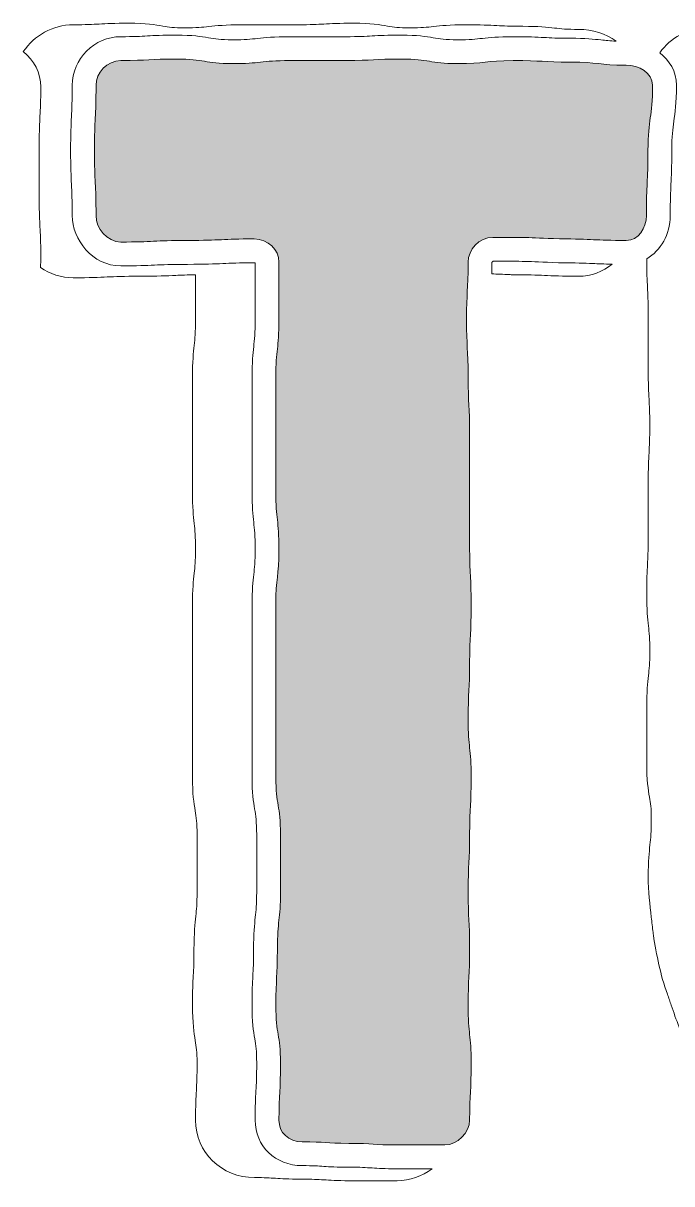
# Model space of a CAD drawing. Header units: inches. Extents: x 72 to 1008, y -1000 to -80.
# Drawn here: x 397.8 to 540, y -334 to -79.7 of the extents above; entities that cross this region are included whole.
import ezdxf

# ---------------------------------------------------------------- set-up
doc = ezdxf.new("R2010")
doc.units = ezdxf.units.IN
doc.header["$MEASUREMENT"] = 0
doc.layers.add('Layer 1', color=7, linetype='Continuous')

# ---------------------------------------------------------------- blocks, each defined once
blk = doc.blocks.new('block 6')
at = {"layer": 'Layer 1', "true_color": 0xea2625}
h = blk.add_hatch(color=20, dxfattribs=at)
h.dxf.hatch_style = 2
edge = h.paths.add_edge_path()
edge.add_spline(control_points=[(448.41, -126.94), (441.27, -126.94), (441.27, -127.28), (433.79, -127.28), (426.32, -127.28), (426.32, -127.62), (419.17, -127.62), (416.12, -127.62), (413.74, -124.56), (413.74, -121.84), (413.74, -114.7), (413.4, -114.7), (413.4, -107.56), (413.4, -100.42), (413.74, -100.42), (413.74, -93.28), (413.74, -90.57), (416.12, -87.85), (419.17, -87.85), (425.29, -87.85), (425.29, -87.51), (431.41, -87.51), (437.53, -87.51), (437.53, -88.53), (443.65, -88.53), (449.77, -88.53), (449.77, -87.85), (456.23, -87.85), (462.35, -87.85), (462.35, -87.85), (468.47, -87.85), (474.59, -87.85), (474.59, -87.51), (480.71, -87.51), (486.83, -87.51), (486.83, -88.53), (492.95, -88.53), (499.07, -88.53), (499.07, -87.85), (505.19, -87.85), (511.65, -87.85), (511.65, -88.19), (517.77, -88.19), (523.89, -88.19), (523.89, -88.87), (530.01, -88.87), (532.73, -88.87), (535.79, -90.57), (535.79, -93.28), (535.79, -100.42), (534.77, -100.42), (534.77, -107.56), (534.77, -114.7), (534.43, -114.7), (534.43, -121.84), (534.43, -124.56), (532.73, -127.28), (530.01, -127.28), (522.87, -127.28), (522.87, -126.94), (515.39, -126.94), (507.91, -126.6), (507.91, -126.6), (500.77, -126.6), (497.71, -126.6), (495.33, -129.32), (495.33, -132.04), (495.33, -138.5), (494.99, -138.5), (494.99, -144.62), (494.99, -150.74), (495.33, -150.74), (495.33, -157.2), (495.33, -163.32), (495.67, -163.32), (495.67, -169.78), (495.67, -175.9), (495.67, -175.9), (495.67, -182.36), (495.67, -188.48), (495.67, -188.48), (495.67, -194.6), (495.67, -201.06), (496.01, -201.06), (496.01, -207.18), (496.01, -213.64), (495.67, -213.64), (495.67, -219.76), (495.67, -225.87), (495.33, -225.87), (495.33, -232.34), (495.33, -238.45), (496.01, -238.45), (496.01, -244.91), (496.01, -251.03), (495.67, -251.03), (495.67, -257.49), (495.67, -263.61), (495.33, -263.61), (495.33, -270.07), (495.33, -276.19), (495.67, -276.19), (495.67, -282.31), (495.67, -288.77), (495.33, -288.77), (495.33, -294.89), (495.33, -301.35), (496.01, -301.35), (496.01, -307.47), (496.01, -313.93), (495.67, -313.93), (495.67, -320.05), (495.67, -322.77), (492.95, -325.49), (490.23, -325.49), (485.13, -325.49), (485.13, -325.49), (479.69, -325.49), (474.59, -325.49), (474.59, -325.15), (469.15, -325.15), (464.05, -325.15), (464.05, -324.81), (458.95, -324.81), (455.89, -324.81), (453.85, -322.77), (453.85, -320.05), (453.85, -313.93), (454.19, -313.93), (454.19, -307.47), (454.19, -301.35), (453.17, -301.35), (453.17, -294.89), (453.17, -288.77), (453.51, -288.77), (453.51, -282.65), (453.51, -276.19), (454.19, -276.19), (454.19, -270.07), (454.19, -263.61), (454.19, -263.61), (454.19, -257.49), (454.19, -251.03), (453.17, -251.03), (453.17, -244.91), (453.17, -238.79), (453.17, -238.79), (453.17, -232.34), (453.17, -226.21), (453.17, -226.21), (453.17, -219.76), (453.17, -213.64), (453.17, -213.64), (453.17, -207.18), (453.17, -201.06), (453.85, -201.06), (453.85, -194.94), (453.85, -188.48), (453.17, -188.48), (453.17, -182.36), (453.17, -175.9), (453.17, -175.9), (453.17, -169.78), (453.17, -163.32), (453.17, -163.32), (453.17, -157.2), (453.17, -151.08), (453.85, -151.08), (453.85, -144.62), (453.85, -138.5), (453.85, -138.5), (453.85, -132.04), (453.85, -129.32), (451.47, -126.94), (448.41, -126.94)], knot_values=[0, 0, 0, 0, 1, 1, 1, 2, 2, 2, 3, 3, 3, 4, 4, 4, 5, 5, 5, 6, 6, 6, 7, 7, 7, 8, 8, 8, 9, 9, 9, 10, 10, 10, 11, 11, 11, 12, 12, 12, 13, 13, 13, 14, 14, 14, 15, 15, 15, 16, 16, 16, 17, 17, 17, 18, 18, 18, 19, 19, 19, 20, 20, 20, 21, 21, 21, 22, 22, 22, 23, 23, 23, 24, 24, 24, 25, 25, 25, 26, 26, 26, 27, 27, 27, 28, 28, 28, 29, 29, 29, 30, 30, 30, 31, 31, 31, 32, 32, 32, 33, 33, 33, 34, 34, 34, 35, 35, 35, 36, 36, 36, 37, 37, 37, 38, 38, 38, 39, 39, 39, 40, 40, 40, 41, 41, 41, 42, 42, 42, 43, 43, 43, 44, 44, 44, 45, 45, 45, 46, 46, 46, 47, 47, 47, 48, 48, 48, 49, 49, 49, 50, 50, 50, 51, 51, 51, 52, 52, 52, 53, 53, 53, 54, 54, 54, 55, 55, 55, 56, 56, 56, 57, 57, 57, 58, 58, 58, 58], degree=3, periodic=1)
at = {"layer": 'Layer 1', "lineweight": 0}
blk.add_open_spline([(448.41, -126.94), (441.27, -126.94), (441.27, -127.28), (433.79, -127.28), (426.32, -127.28), (426.32, -127.62), (419.17, -127.62), (416.12, -127.62), (413.74, -124.56), (413.74, -121.84), (413.74, -114.7), (413.4, -114.7), (413.4, -107.56), (413.4, -100.42), (413.74, -100.42), (413.74, -93.28), (413.74, -90.57), (416.12, -87.85), (419.17, -87.85), (425.29, -87.85), (425.29, -87.51), (431.41, -87.51), (437.53, -87.51), (437.53, -88.53), (443.65, -88.53), (449.77, -88.53), (449.77, -87.85), (456.23, -87.85), (462.35, -87.85), (462.35, -87.85), (468.47, -87.85), (474.59, -87.85), (474.59, -87.51), (480.71, -87.51), (486.83, -87.51), (486.83, -88.53), (492.95, -88.53), (499.07, -88.53), (499.07, -87.85), (505.19, -87.85), (511.65, -87.85), (511.65, -88.19), (517.77, -88.19), (523.89, -88.19), (523.89, -88.87), (530.01, -88.87), (532.73, -88.87), (535.79, -90.57), (535.79, -93.28), (535.79, -100.42), (534.77, -100.42), (534.77, -107.56), (534.77, -114.7), (534.43, -114.7), (534.43, -121.84), (534.43, -124.56), (532.73, -127.28), (530.01, -127.28), (522.87, -127.28), (522.87, -126.94), (515.39, -126.94), (507.91, -126.6), (507.91, -126.6), (500.77, -126.6), (497.71, -126.6), (495.33, -129.32), (495.33, -132.04), (495.33, -138.5), (494.99, -138.5), (494.99, -144.62), (494.99, -150.74), (495.33, -150.74), (495.33, -157.2), (495.33, -163.32), (495.67, -163.32), (495.67, -169.78), (495.67, -175.9), (495.67, -175.9), (495.67, -182.36), (495.67, -188.48), (495.67, -188.48), (495.67, -194.6), (495.67, -201.06), (496.01, -201.06), (496.01, -207.18), (496.01, -213.64), (495.67, -213.64), (495.67, -219.76), (495.67, -225.87), (495.33, -225.87), (495.33, -232.34), (495.33, -238.45), (496.01, -238.45), (496.01, -244.91), (496.01, -251.03), (495.67, -251.03), (495.67, -257.49), (495.67, -263.61), (495.33, -263.61), (495.33, -270.07), (495.33, -276.19), (495.67, -276.19), (495.67, -282.31), (495.67, -288.77), (495.33, -288.77), (495.33, -294.89), (495.33, -301.35), (496.01, -301.35), (496.01, -307.47), (496.01, -313.93), (495.67, -313.93), (495.67, -320.05), (495.67, -322.77), (492.95, -325.49), (490.23, -325.49), (485.13, -325.49), (485.13, -325.49), (479.69, -325.49), (474.59, -325.49), (474.59, -325.15), (469.15, -325.15), (464.05, -325.15), (464.05, -324.81), (458.95, -324.81), (455.89, -324.81), (453.85, -322.77), (453.85, -320.05), (453.85, -313.93), (454.19, -313.93), (454.19, -307.47), (454.19, -301.35), (453.17, -301.35), (453.17, -294.89), (453.17, -288.77), (453.51, -288.77), (453.51, -282.65), (453.51, -276.19), (454.19, -276.19), (454.19, -270.07), (454.19, -263.61), (454.19, -263.61), (454.19, -257.49), (454.19, -251.03), (453.17, -251.03), (453.17, -244.91), (453.17, -238.79), (453.17, -238.79), (453.17, -232.34), (453.17, -226.21), (453.17, -226.21), (453.17, -219.76), (453.17, -213.64), (453.17, -213.64), (453.17, -207.18), (453.17, -201.06), (453.85, -201.06), (453.85, -194.94), (453.85, -188.48), (453.17, -188.48), (453.17, -182.36), (453.17, -175.9), (453.17, -175.9), (453.17, -169.78), (453.17, -163.32), (453.17, -163.32), (453.17, -157.2), (453.17, -151.08), (453.85, -151.08), (453.85, -144.62), (453.85, -138.5), (453.85, -138.5), (453.85, -132.04), (453.85, -129.32), (451.47, -126.94), (448.41, -126.94)], degree=3, knots=[0, 0, 0, 0, 1, 1, 1, 2, 2, 2, 3, 3, 3, 4, 4, 4, 5, 5, 5, 6, 6, 6, 7, 7, 7, 8, 8, 8, 9, 9, 9, 10, 10, 10, 11, 11, 11, 12, 12, 12, 13, 13, 13, 14, 14, 14, 15, 15, 15, 16, 16, 16, 17, 17, 17, 18, 18, 18, 19, 19, 19, 20, 20, 20, 21, 21, 21, 22, 22, 22, 23, 23, 23, 24, 24, 24, 25, 25, 25, 26, 26, 26, 27, 27, 27, 28, 28, 28, 29, 29, 29, 30, 30, 30, 31, 31, 31, 32, 32, 32, 33, 33, 33, 34, 34, 34, 35, 35, 35, 36, 36, 36, 37, 37, 37, 38, 38, 38, 39, 39, 39, 40, 40, 40, 41, 41, 41, 42, 42, 42, 43, 43, 43, 44, 44, 44, 45, 45, 45, 46, 46, 46, 47, 47, 47, 48, 48, 48, 49, 49, 49, 50, 50, 50, 51, 51, 51, 52, 52, 52, 53, 53, 53, 54, 54, 54, 55, 55, 55, 56, 56, 56, 57, 57, 57, 58, 58, 58, 58], dxfattribs=at)
blk = doc.blocks.new('block 5')
at = {"layer": 'Layer 1', "lineweight": 0}
for points, knots in [([(514.3, -80.73), (512.67, -80.55), (510.81, -80.35), (507.32, -80.35), (504.51, -80.35), (503.12, -80.27), (501.64, -80.19), (499.96, -80.1), (498.22, -80.01), (494.74, -80.01), (491.24, -80.01), (489.39, -80.21), (487.75, -80.39), (486.34, -80.55), (485.12, -80.69), (482.5, -80.69), (480.09, -80.69), (479.02, -80.51), (477.67, -80.28), (476.02, -80.01), (473.97, -79.67), (470.26, -79.67), (466.98, -79.67), (465.32, -79.76), (463.7, -79.85), (462.24, -79.93), (460.86, -80.01), (458.02, -80.01), (458.02, -80.01), (445.78, -80.01), (445.78, -80.01), (442.09, -80.01), (440.16, -80.22), (438.46, -80.4), (437.03, -80.55), (435.8, -80.69), (433.2, -80.69), (430.79, -80.69), (429.72, -80.51), (428.37, -80.28), (426.72, -80.01), (424.67, -79.67), (420.96, -79.67), (417.69, -79.67), (416.02, -79.76), (414.41, -79.85), (412.95, -79.93), (411.57, -80.01), (408.72, -80.01), (404.23, -80.01), (400.18, -82.37), (397.77, -85.9), (400.1, -87.81), (401.63, -90.57), (401.63, -93.62), (401.63, -96.78), (401.54, -98.42), (401.45, -100.01), (401.37, -101.58), (401.29, -103.07), (401.29, -106.2), (401.29, -106.2), (401.29, -118.44), (401.29, -118.44), (401.29, -121.36), (401.37, -122.77), (401.45, -124.27), (401.54, -125.85), (401.63, -127.48), (401.63, -130.68), (401.63, -131.64), (401.6, -132.47), (401.56, -133.21), (403.65, -134.62), (406.1, -135.46), (408.72, -135.46), (412.43, -135.46), (414.35, -135.37), (416.21, -135.28), (418.03, -135.2), (419.74, -135.12), (423.34, -135.12), (427.31, -135.12), (429.29, -135.03), (431.21, -134.94), (432.48, -134.88), (433.7, -134.82), (435.56, -134.8), (435.56, -134.8), (435.56, -144.62), (435.56, -144.62), (435.56, -147.47), (435.42, -148.76), (435.26, -150.26), (435.08, -151.9), (434.88, -153.76), (434.88, -157.2), (434.88, -157.2), (434.88, -182.36), (434.88, -182.36), (434.88, -185.8), (435.08, -187.66), (435.26, -189.3), (435.42, -190.8), (435.56, -192.09), (435.56, -194.94), (435.56, -197.56), (435.43, -198.78), (435.27, -200.19), (435.09, -201.83), (434.88, -203.68), (434.88, -207.18), (434.88, -207.18), (434.88, -244.91), (434.88, -244.91), (434.88, -248.56), (435.2, -250.53), (435.48, -252.27), (435.72, -253.71), (435.9, -254.85), (435.9, -257.49), (435.9, -257.49), (435.9, -270.07), (435.9, -270.07), (435.9, -272.67), (435.77, -273.9), (435.61, -275.33), (435.43, -277.03), (435.22, -278.96), (435.22, -282.65), (435.22, -285.49), (435.15, -286.87), (435.06, -288.33), (434.97, -289.95), (434.88, -291.61), (434.88, -294.89), (434.88, -298.79), (435.23, -300.92), (435.5, -302.63), (435.73, -304), (435.9, -305.08), (435.9, -307.47), (435.9, -310.53), (435.82, -311.99), (435.74, -313.53), (435.65, -315.14), (435.56, -316.82), (435.56, -320.05), (435.56, -327.11), (441.25, -332.65), (448.5, -332.65), (450.79, -332.65), (451.85, -332.72), (453.08, -332.8), (454.4, -332.89), (455.89, -332.99), (458.7, -332.99), (461.21, -332.99), (462.4, -333.06), (463.65, -333.14), (465.04, -333.23), (466.48, -333.33), (469.24, -333.33), (469.24, -333.33), (479.78, -333.33), (479.78, -333.33), (482.58, -333.33), (485.22, -332.33), (487.42, -330.71), (487.42, -330.71), (479.69, -330.71), (479.69, -330.71), (477.01, -330.71), (475.62, -330.62), (474.27, -330.54), (472.97, -330.45), (471.75, -330.37), (469.15, -330.37), (466.43, -330.37), (465.04, -330.28), (463.7, -330.19), (462.48, -330.11), (461.33, -330.03), (458.95, -330.03), (453.07, -330.03), (448.63, -325.74), (448.63, -320.05), (448.63, -316.89), (448.71, -315.25), (448.8, -313.67), (448.89, -312.09), (448.97, -310.6), (448.97, -307.47), (448.97, -304.87), (448.77, -303.64), (448.53, -302.21), (448.26, -300.51), (447.95, -298.58), (447.95, -294.89), (447.95, -291.68), (448.04, -290.06), (448.12, -288.48), (448.21, -286.98), (448.29, -285.56), (448.29, -282.65), (448.29, -279.1), (448.49, -277.24), (448.66, -275.61), (448.83, -274.11), (448.97, -272.81), (448.97, -270.07), (448.97, -270.07), (448.97, -257.49), (448.97, -257.49), (448.97, -254.64), (448.76, -253.35), (448.51, -251.85), (448.25, -250.21), (447.95, -248.35), (447.95, -244.91), (447.95, -244.91), (447.95, -207.18), (447.95, -207.18), (447.95, -203.83), (448.14, -202.05), (448.32, -200.48), (448.48, -198.99), (448.63, -197.71), (448.63, -194.94), (448.63, -191.95), (448.47, -190.52), (448.31, -189.02), (448.13, -187.37), (447.95, -185.66), (447.95, -182.36), (447.95, -182.36), (447.95, -157.2), (447.95, -157.2), (447.95, -153.9), (448.13, -152.19), (448.31, -150.54), (448.47, -149.03), (448.63, -147.61), (448.63, -144.62), (448.63, -144.62), (448.63, -132.22), (448.63, -132.22), (448.59, -132.19), (448.52, -132.17), (448.41, -132.17), (445.01, -132.17), (443.32, -132.25), (441.54, -132.33), (439.65, -132.42), (437.7, -132.51), (433.79, -132.51), (430.13, -132.51), (428.39, -132.59), (426.54, -132.67), (424.71, -132.76), (422.82, -132.85), (419.17, -132.85), (412.89, -132.85), (408.51, -127.05), (408.51, -121.84), (408.51, -118.4), (408.43, -116.72), (408.35, -114.95), (408.26, -113.13), (408.17, -111.26), (408.17, -107.56), (408.17, -103.87), (408.26, -101.99), (408.35, -100.18), (408.43, -98.4), (408.51, -96.73), (408.51, -93.28), (408.51, -87.5), (413.39, -82.62), (419.17, -82.62), (422.09, -82.62), (423.51, -82.54), (425.01, -82.46), (426.58, -82.37), (428.21, -82.28), (431.41, -82.28), (434.91, -82.28), (436.76, -82.59), (438.39, -82.86), (439.81, -83.1), (441.03, -83.3), (443.65, -83.3), (446.39, -83.3), (447.69, -83.16), (449.19, -83), (450.83, -82.82), (452.68, -82.62), (456.23, -82.62), (456.23, -82.62), (468.47, -82.62), (468.47, -82.62), (471.39, -82.62), (472.8, -82.54), (474.3, -82.46), (475.88, -82.37), (477.51, -82.28), (480.71, -82.28), (484.2, -82.28), (486.05, -82.59), (487.69, -82.86), (489.1, -83.1), (490.32, -83.3), (492.95, -83.3), (495.72, -83.3), (497, -83.16), (498.49, -82.99), (500.06, -82.82), (501.84, -82.62), (505.19, -82.62), (508.6, -82.62), (510.31, -82.71), (511.95, -82.8), (513.46, -82.88), (514.89, -82.96), (517.77, -82.96), (521.12, -82.96), (522.9, -83.16), (524.47, -83.33), (525.48, -83.44), (526.44, -83.54), (527.8, -83.6), (525.51, -82.01), (522.67, -81.03), (519.56, -81.03), (516.93, -81.03), (515.71, -80.89), (514.3, -80.73)], [0, 0, 0, 0, 1, 1, 1, 2, 2, 2, 3, 3, 3, 4, 4, 4, 5, 5, 5, 6, 6, 6, 7, 7, 7, 8, 8, 8, 9, 9, 9, 10, 10, 10, 11, 11, 11, 12, 12, 12, 13, 13, 13, 14, 14, 14, 15, 15, 15, 16, 16, 16, 17, 17, 17, 18, 18, 18, 19, 19, 19, 20, 20, 20, 21, 21, 21, 22, 22, 22, 23, 23, 23, 24, 24, 24, 25, 25, 25, 26, 26, 26, 27, 27, 27, 28, 28, 28, 29, 29, 29, 30, 30, 30, 31, 31, 31, 32, 32, 32, 33, 33, 33, 34, 34, 34, 35, 35, 35, 36, 36, 36, 37, 37, 37, 38, 38, 38, 39, 39, 39, 40, 40, 40, 41, 41, 41, 42, 42, 42, 43, 43, 43, 44, 44, 44, 45, 45, 45, 46, 46, 46, 47, 47, 47, 48, 48, 48, 49, 49, 49, 50, 50, 50, 51, 51, 51, 52, 52, 52, 53, 53, 53, 54, 54, 54, 55, 55, 55, 56, 56, 56, 57, 57, 57, 58, 58, 58, 59, 59, 59, 60, 60, 60, 61, 61, 61, 62, 62, 62, 63, 63, 63, 64, 64, 64, 65, 65, 65, 66, 66, 66, 67, 67, 67, 68, 68, 68, 69, 69, 69, 70, 70, 70, 71, 71, 71, 72, 72, 72, 73, 73, 73, 74, 74, 74, 75, 75, 75, 76, 76, 76, 77, 77, 77, 78, 78, 78, 79, 79, 79, 80, 80, 80, 81, 81, 81, 82, 82, 82, 83, 83, 83, 84, 84, 84, 85, 85, 85, 86, 86, 86, 87, 87, 87, 88, 88, 88, 89, 89, 89, 90, 90, 90, 91, 91, 91, 92, 92, 92, 93, 93, 93, 94, 94, 94, 95, 95, 95, 96, 96, 96, 97, 97, 97, 98, 98, 98, 99, 99, 99, 100, 100, 100, 101, 101, 101, 102, 102, 102, 103, 103, 103, 104, 104, 104, 105, 105, 105, 106, 106, 106, 107, 107, 107, 108, 108, 108, 109, 109, 109, 110, 110, 110, 111, 111, 111, 112, 112, 112, 112]), ([(611.93, -331.39), (609, -331.39), (606.15, -330.95), (603.63, -330.56), (602.19, -330.34), (600.82, -330.13), (599.56, -330.01), (599.43, -330), (599.3, -329.98), (599.18, -329.96), (594.95, -329.26), (590.86, -328.18), (586.69, -326.66), (585.87, -326.36), (585.04, -326.08), (584.22, -325.8), (581.16, -324.75), (578, -323.67), (574.91, -321.81), (570.79, -319.34), (567.69, -316.17), (564.95, -313.1), (562.09, -310.24), (559.14, -307.27), (556.8, -303.36), (554.94, -300.26), (553.85, -297.1), (552.81, -294.04), (552.53, -293.22), (552.24, -292.4), (551.95, -291.58), (550.44, -287.44), (549.71, -283.47), (548.98, -279.09), (548.96, -278.96), (548.94, -278.83), (548.93, -278.7), (548.83, -277.56), (548.69, -276.41), (548.55, -275.25), (548.23, -272.55), (547.89, -269.76), (547.89, -266.67), (547.89, -263.37), (548.08, -261.66), (548.25, -260.01), (548.42, -258.51), (548.57, -257.09), (548.57, -254.09), (548.57, -251.47), (548.37, -250.25), (548.13, -248.83), (547.86, -247.2), (547.55, -245.35), (547.55, -241.85), (547.55, -241.85), (547.55, -229.62), (547.55, -229.62), (547.55, -226.26), (547.75, -224.49), (547.92, -222.92), (548.09, -221.43), (548.23, -220.15), (548.23, -217.38), (548.23, -214.39), (548.08, -212.96), (547.91, -211.46), (547.74, -209.81), (547.55, -208.1), (547.55, -204.8), (547.55, -201.59), (547.64, -199.96), (547.73, -198.39), (547.81, -196.89), (547.89, -195.47), (547.89, -192.56), (547.89, -192.56), (547.89, -180.32), (547.89, -180.32), (547.89, -177.16), (547.98, -175.52), (548.07, -173.94), (548.15, -172.36), (548.23, -170.87), (548.23, -167.74), (548.23, -164.82), (548.15, -163.41), (548.07, -161.91), (547.98, -160.33), (547.89, -158.7), (547.89, -155.5), (547.89, -155.5), (547.89, -143.26), (547.89, -143.26), (547.89, -140.38), (547.81, -138.96), (547.73, -137.44), (547.64, -135.8), (547.55, -134.1), (547.55, -130.68), (547.55, -127.48), (547.64, -125.85), (547.73, -124.27), (547.81, -122.77), (547.89, -121.36), (547.89, -118.44), (547.89, -118.44), (547.89, -93.62), (547.89, -93.62), (547.89, -88.03), (552.62, -83.3), (558.21, -83.3), (560.89, -83.3), (562.28, -83.39), (563.63, -83.48), (564.93, -83.56), (566.16, -83.64), (568.76, -83.64), (571.1, -83.64), (572.26, -83.56), (573.5, -83.48), (574.91, -83.39), (576.36, -83.3), (579.3, -83.3), (579.3, -83.3), (587.2, -83.3), (587.2, -83.3), (584.99, -81.69), (582.29, -80.69), (579.38, -80.69), (579.38, -80.69), (568.84, -80.69), (568.84, -80.69), (565.83, -80.69), (564.26, -80.79), (562.88, -80.88), (561.63, -80.96), (560.56, -81.03), (558.31, -81.03), (555.79, -81.03), (554.61, -80.95), (553.35, -80.87), (551.96, -80.78), (550.53, -80.69), (547.76, -80.69), (543.53, -80.69), (539.71, -82.87), (537.34, -86.13), (539.51, -87.79), (541.01, -90.24), (541.01, -93.28), (541.01, -97.23), (540.71, -99.32), (540.45, -101.16), (540.21, -102.88), (539.99, -104.37), (539.99, -107.56), (539.99, -111.26), (539.9, -113.13), (539.82, -114.95), (539.73, -116.72), (539.65, -118.4), (539.65, -121.84), (539.65, -126.01), (537.57, -129.51), (534.49, -131.27), (534.5, -134.36), (534.59, -136), (534.67, -137.58), (534.75, -139.06), (534.83, -140.45), (534.83, -143.26), (534.83, -143.26), (534.83, -155.5), (534.83, -155.5), (534.83, -158.78), (534.92, -160.44), (535.01, -162.05), (535.09, -163.52), (535.17, -164.9), (535.17, -167.74), (535.17, -170.8), (535.09, -172.26), (535, -173.8), (534.92, -175.41), (534.83, -177.09), (534.83, -180.32), (534.83, -180.32), (534.83, -192.56), (534.83, -192.56), (534.83, -195.4), (534.75, -196.78), (534.67, -198.24), (534.58, -199.85), (534.49, -201.52), (534.49, -204.8), (534.49, -208.24), (534.69, -210.1), (534.87, -211.74), (535.03, -213.23), (535.17, -214.53), (535.17, -217.38), (535.17, -220), (535.03, -221.22), (534.87, -222.63), (534.69, -224.26), (534.49, -226.12), (534.49, -229.62), (534.49, -229.62), (534.49, -241.85), (534.49, -241.85), (534.49, -245.56), (534.83, -247.61), (535.1, -249.26), (535.33, -250.61), (535.51, -251.68), (535.51, -254.09), (535.51, -256.94), (535.37, -258.24), (535.21, -259.73), (535.03, -261.37), (534.83, -263.23), (534.83, -266.67), (534.83, -269.91), (535.19, -272.91), (535.5, -275.56), (535.64, -276.7), (535.78, -277.82), (535.88, -278.94), (535.9, -279.13), (535.92, -279.33), (535.95, -279.52), (536.68, -283.87), (537.46, -288.13), (539.04, -292.47), (539.33, -293.27), (539.61, -294.08), (539.88, -294.89), (540.92, -297.93), (542.1, -301.37), (544.1, -304.7), (546.6, -308.86), (549.77, -312.06), (552.6, -314.89), (555.34, -317.96), (558.72, -321.41), (563.11, -324.05), (566.44, -326.05), (569.88, -327.23), (572.92, -328.27), (573.73, -328.54), (574.54, -328.82), (575.35, -329.12), (579.67, -330.69), (583.91, -331.81), (588.29, -332.54), (588.49, -332.57), (588.68, -332.6), (588.87, -332.61), (590.05, -332.72), (591.38, -332.93), (592.78, -333.14), (595.39, -333.55), (598.35, -334.01), (601.48, -334.01), (606.27, -334.01), (610.42, -333.25), (614.44, -332.52), (618.61, -331.83), (623.04, -331.09), (627.11, -329.52), (627.17, -329.5), (627.21, -329.48), (627.27, -329.46), (626.31, -329.63), (625.36, -329.79), (624.43, -329.95), (620.52, -330.66), (616.49, -331.39), (611.93, -331.39)], [0, 0, 0, 0, 1, 1, 1, 2, 2, 2, 3, 3, 3, 4, 4, 4, 5, 5, 5, 6, 6, 6, 7, 7, 7, 8, 8, 8, 9, 9, 9, 10, 10, 10, 11, 11, 11, 12, 12, 12, 13, 13, 13, 14, 14, 14, 15, 15, 15, 16, 16, 16, 17, 17, 17, 18, 18, 18, 19, 19, 19, 20, 20, 20, 21, 21, 21, 22, 22, 22, 23, 23, 23, 24, 24, 24, 25, 25, 25, 26, 26, 26, 27, 27, 27, 28, 28, 28, 29, 29, 29, 30, 30, 30, 31, 31, 31, 32, 32, 32, 33, 33, 33, 34, 34, 34, 35, 35, 35, 36, 36, 36, 37, 37, 37, 38, 38, 38, 39, 39, 39, 40, 40, 40, 41, 41, 41, 42, 42, 42, 43, 43, 43, 44, 44, 44, 45, 45, 45, 46, 46, 46, 47, 47, 47, 48, 48, 48, 49, 49, 49, 50, 50, 50, 51, 51, 51, 52, 52, 52, 53, 53, 53, 54, 54, 54, 55, 55, 55, 56, 56, 56, 57, 57, 57, 58, 58, 58, 59, 59, 59, 60, 60, 60, 61, 61, 61, 62, 62, 62, 63, 63, 63, 64, 64, 64, 65, 65, 65, 66, 66, 66, 67, 67, 67, 68, 68, 68, 69, 69, 69, 70, 70, 70, 71, 71, 71, 72, 72, 72, 73, 73, 73, 74, 74, 74, 75, 75, 75, 76, 76, 76, 77, 77, 77, 78, 78, 78, 79, 79, 79, 80, 80, 80, 81, 81, 81, 82, 82, 82, 83, 83, 83, 84, 84, 84, 85, 85, 85, 86, 86, 86, 87, 87, 87, 88, 88, 88, 89, 89, 89, 90, 90, 90, 91, 91, 91, 92, 92, 92, 93, 93, 93, 93]), ([(515.39, -132.17), (515.31, -132.17), (515.23, -132.17), (515.15, -132.16), (507.79, -131.83), (507.79, -131.83), (500.8, -131.82), (500.71, -131.85), (500.57, -132.02), (500.55, -132.04), (500.55, -133.02), (500.55, -133.85), (500.53, -134.59), (501.62, -134.64), (502.9, -134.7), (504.58, -134.77), (504.7, -134.78), (504.82, -134.78), (504.94, -134.78), (508.54, -134.78), (510.26, -134.86), (512.07, -134.94), (513.93, -135.03), (515.85, -135.12), (519.56, -135.12), (522.35, -135.12), (524.87, -134.12), (526.91, -132.48), (525.12, -132.45), (523.87, -132.39), (522.65, -132.33), (520.8, -132.25), (519.05, -132.17), (515.39, -132.17)], [0, 0, 0, 0, 1, 1, 1, 2, 2, 2, 3, 3, 3, 4, 4, 4, 5, 5, 5, 6, 6, 6, 7, 7, 7, 8, 8, 8, 9, 9, 9, 10, 10, 10, 11, 11, 11, 11])]:
    blk.add_open_spline(points, degree=3, knots=knots, dxfattribs=at)
at = {"layer": 'Layer 1'}
blk.add_blockref('block 6', (0, 0), dxfattribs=at)
blk = doc.blocks.new('block 2')
at = {"layer": 'Layer 1'}
blk.add_blockref('block 5', (0, 0), dxfattribs=at)

msp = doc.modelspace()

# ---------------------------------------------------------------- block references
at = {"layer": 'Layer 1'}
msp.add_blockref('block 2', (0, 0), dxfattribs=at)

doc.saveas('drawing.dxf')
